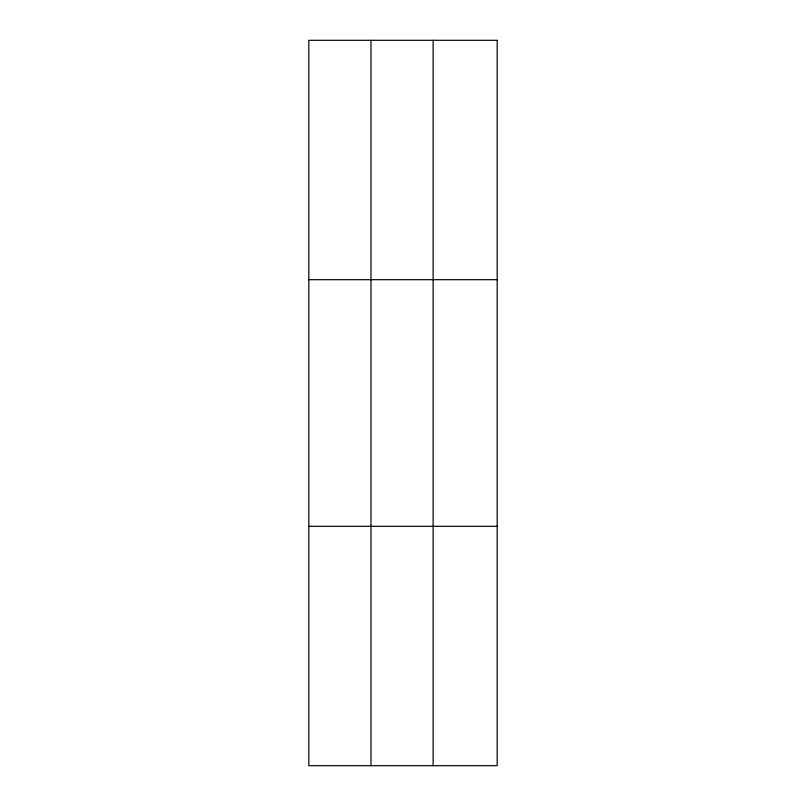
<?xml version="1.0" encoding="UTF-8"?>
<svg xmlns="http://www.w3.org/2000/svg" width="806" height="806" viewBox="0 0 806 806"><rect width="100%" height="100%" fill="white"/><g stroke="black" fill="none" stroke-linecap="round" stroke-linejoin="round"><path stroke-width="1.21" d="M370.982 765.7L370.982 40.3M433.134 765.7L433.134 40.3M308.819 279.682L497.181 279.682M308.819 526.318L497.181 526.318M497.181 40.3L497.181 765.7L308.819 765.7L308.819 40.3L497.181 40.3"/></g></svg>
